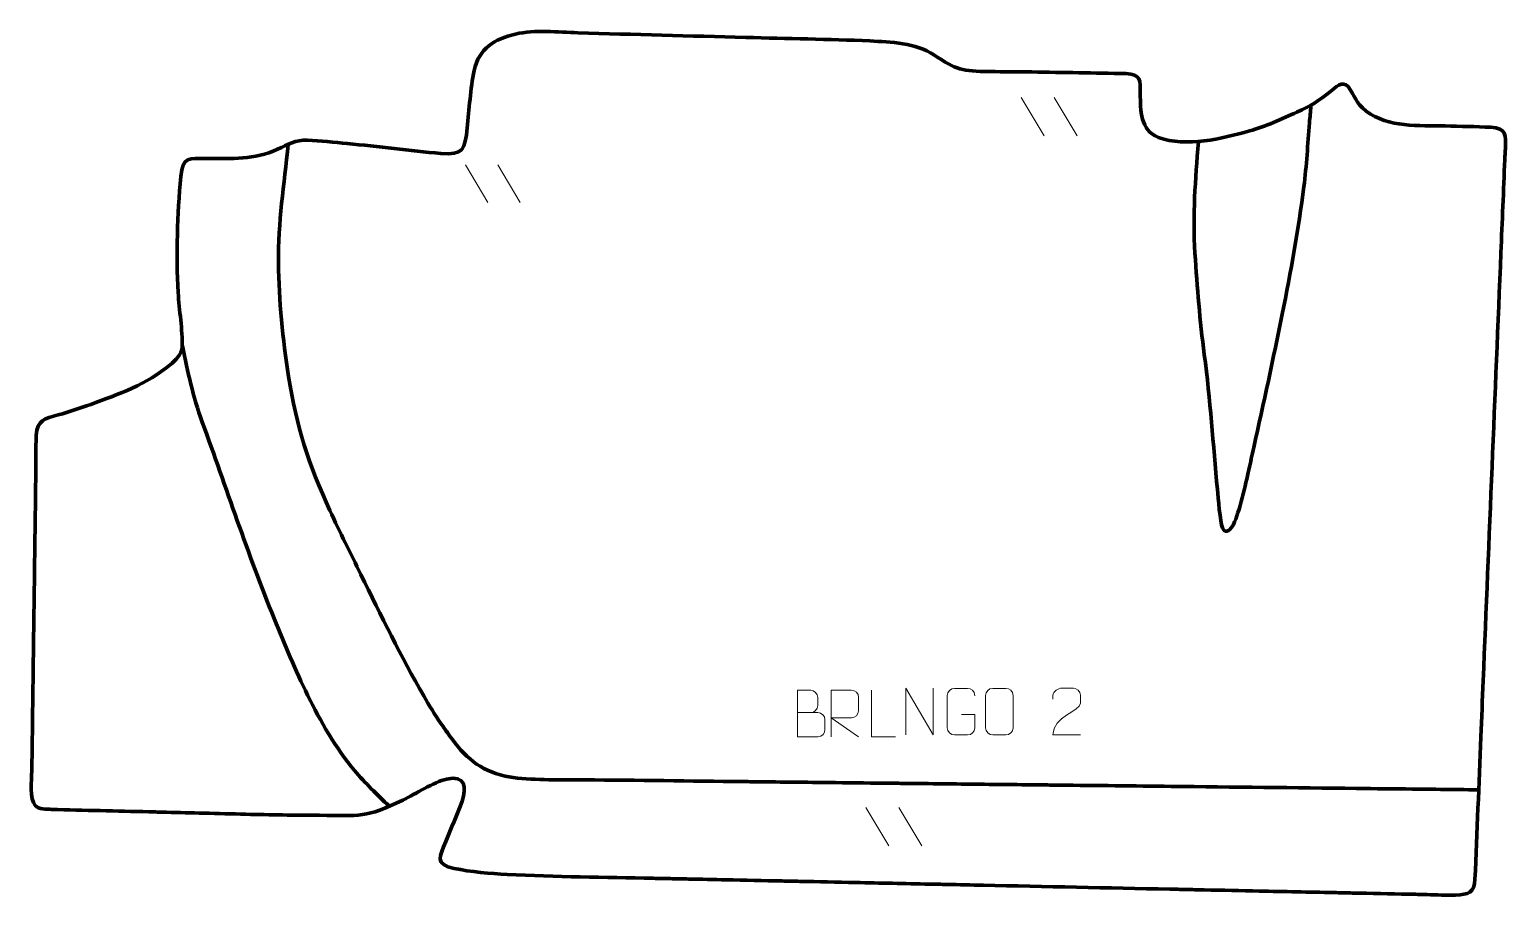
# Model space of a CAD drawing. Header units: millimetres. Extents: x -401 to 392, y -227 to 238.
import ezdxf

# ---------------------------------------------------------------- set-up
doc = ezdxf.new("R2010")
doc.units = ezdxf.units.MM
doc.header["$MEASUREMENT"] = 0
doc.layers.add('layer 1', color=7, linetype='Continuous')
doc.layers.add('layer 2', color=7, linetype='Continuous')

msp = doc.modelspace()

# ---------------------------------------------------------------- linework, layer by layer
at = {"layer": 'layer 1', "color": 142, "lineweight": 158}
for points, knots in [([(226.4153, 177.8002), (224.826, 157.2177), (223.2498, 138.6796), (224.557, 117.9332), (224.557, 117.9332), (225.7187, 99.5389), (227.1861, 81.8547), (229.5787, 63.5638), (229.5787, 63.5638), (232.736, 39.2734), (234.4009, 15.2749), (236.6268, -9.0652), (236.6268, -9.0652), (236.9999, -13.1447), (238.0465, -26.5522), (239.3853, -29.6018), (239.3853, -29.6018), (241.1453, -33.6112), (244.0157, -30.1007), (245.1744, -27.7384), (245.1744, -27.7384), (248.5294, -20.8987), (251.7707, -6.132), (253.5072, 1.6124), (253.5072, 1.6124), (254.402, 5.6038), (255.2433, 9.6065), (256.1372, 13.5965), (256.1372, 13.5965), (261.4794, 37.33), (266.5829, 61.366), (271.4186, 85.2095), (271.4186, 85.2095), (275.9945, 107.7721), (280.1779, 130.8638), (283.0471, 153.705), (283.0471, 153.705), (284.4695, 165.0274), (285.1066, 176.6529), (286.0493, 188.054), (286.0493, 188.054), (286.296, 191.0376), (286.5425, 194.0212), (286.7827, 197.0055), (286.7827, 197.0055), (286.7827, 197.0055), (286.8226, 197.5019), (286.8226, 197.5019)], [0, 0, 0, 0, 0.07692308, 0.07692308, 0.07692308, 0.07692308, 0.15384615, 0.15384615, 0.15384615, 0.15384615, 0.23076923, 0.23076923, 0.23076923, 0.23076923, 0.30769231, 0.30769231, 0.30769231, 0.30769231, 0.38461538, 0.38461538, 0.38461538, 0.38461538, 0.46153846, 0.46153846, 0.46153846, 0.46153846, 0.53846154, 0.53846154, 0.53846154, 0.53846154, 0.61538462, 0.61538462, 0.61538462, 0.61538462, 0.69230769, 0.69230769, 0.69230769, 0.69230769, 0.76923077, 0.76923077, 0.76923077, 0.76923077, 0.84615385, 0.84615385, 0.84615385, 0.84615385, 1, 1, 1, 1]), ([(-262.1517, 176.4086), (-264.4903, 154.7531), (-267.6618, 134.6289), (-267.4231, 112.6765), (-267.4231, 112.6765), (-267.2032, 92.4495), (-265.1482, 71.7538), (-262.0043, 51.7756), (-262.0043, 51.7756), (-257.7236, 24.5736), (-251.2309, 4.6257), (-239.7808, -20.3249), (-239.7808, -20.3249), (-234.481, -31.8737), (-228.7743, -43.2338), (-223.1967, -54.6498), (-223.1967, -54.6498), (-212.567, -76.4452), (-201.4668, -98.8531), (-189.4554, -119.8981), (-189.4554, -119.8981), (-186.5569, -124.9765), (-183.5318, -129.8671), (-180.2122, -134.6825), (-180.2122, -134.6825), (-178.6868, -136.8787), (-177.1315, -139.053), (-175.5723, -141.2252), (-175.5723, -141.2252), (-167.4314, -152.5631), (-159.7981, -159.739), (-145.8264, -162.9619), (-145.8264, -162.9619), (-144.3372, -163.2957), (-142.894, -163.5377), (-141.3822, -163.7389), (-141.3822, -163.7389), (-129.2635, -165.196), (-115.3945, -164.8555), (-103.0841, -164.9455), (-103.0841, -164.9455), (-74.7169, -165.1529), (-46.3517, -165.5684), (-17.9856, -165.8858), (-17.9856, -165.8858), (-14.6493, -165.923), (-11.3129, -165.9603), (-7.9766, -165.9975), (-7.9766, -165.9975), (5.202, -166.1446), (18.3806, -166.2919), (31.5591, -166.439), (31.5591, -166.439), (41.5682, -166.5507), (51.5773, -166.6625), (61.5863, -166.7742), (61.5863, -166.7742), (64.9226, -166.8114), (68.259, -166.8487), (71.5953, -166.8859), (71.5953, -166.8859), (84.9407, -167.0349), (98.2862, -167.184), (111.6315, -167.333), (111.6315, -167.333), (118.3042, -167.4075), (124.9769, -167.482), (131.6496, -167.5564), (131.6496, -167.5564), (134.9859, -167.5937), (138.3224, -167.6309), (141.6587, -167.6682), (141.6587, -167.6682), (144.9951, -167.7054), (148.3314, -167.7427), (151.6677, -167.7799), (151.6677, -167.7799), (171.6858, -168.0034), (191.7039, -168.227), (211.722, -168.4504), (211.722, -168.4504), (244.9187, -168.821), (278.1154, -169.1917), (311.312, -169.5623), (311.312, -169.5623), (321.3211, -169.6741), (331.3301, -169.7858), (341.3392, -169.8976), (341.3392, -169.8976), (344.6756, -169.9349), (348.0119, -169.9721), (351.3483, -170.0094), (351.3483, -170.0094), (358.0209, -170.0838), (364.6936, -170.1583), (371.3663, -170.2328), (371.3663, -170.2328), (373.2013, -170.2533), (375.0363, -170.2737), (376.8713, -170.2943)], [0, 0, 0, 0, 0.03846154, 0.03846154, 0.03846154, 0.03846154, 0.07692308, 0.07692308, 0.07692308, 0.07692308, 0.11538462, 0.11538462, 0.11538462, 0.11538462, 0.15384615, 0.15384615, 0.15384615, 0.15384615, 0.19230769, 0.19230769, 0.19230769, 0.19230769, 0.23076923, 0.23076923, 0.23076923, 0.23076923, 0.26923077, 0.26923077, 0.26923077, 0.26923077, 0.30769231, 0.30769231, 0.30769231, 0.30769231, 0.34615385, 0.34615385, 0.34615385, 0.34615385, 0.38461538, 0.38461538, 0.38461538, 0.38461538, 0.42307692, 0.42307692, 0.42307692, 0.42307692, 0.46153846, 0.46153846, 0.46153846, 0.46153846, 0.5, 0.5, 0.5, 0.5, 0.53846154, 0.53846154, 0.53846154, 0.53846154, 0.57692308, 0.57692308, 0.57692308, 0.57692308, 0.61538462, 0.61538462, 0.61538462, 0.61538462, 0.65384615, 0.65384615, 0.65384615, 0.65384615, 0.69230769, 0.69230769, 0.69230769, 0.69230769, 0.73076923, 0.73076923, 0.73076923, 0.73076923, 0.76923077, 0.76923077, 0.76923077, 0.76923077, 0.80769231, 0.80769231, 0.80769231, 0.80769231, 0.84615385, 0.84615385, 0.84615385, 0.84615385, 0.88461538, 0.88461538, 0.88461538, 0.88461538, 0.92307692, 0.92307692, 0.92307692, 0.92307692, 1, 1, 1, 1]), ([(-318.979, 68.2348), (-316.0422, 53.7118), (-313.4791, 41.2349), (-308.3311, 27.2166), (-308.3311, 27.2166), (-295.4478, -8.1079), (-283.9727, -43.4874), (-269.7162, -78.3557), (-269.7162, -78.3557), (-264.0509, -92.2119), (-258.3521, -106.0716), (-251.7627, -119.5204), (-251.7627, -119.5204), (-245.1007, -133.0866), (-236.4554, -148.4216), (-226.6387, -159.9053), (-226.6387, -159.9053), (-220.811, -166.6955), (-214.516, -172.8609), (-208.0882, -179.0685)], [0, 0, 0, 0, 0.16666667, 0.16666667, 0.16666667, 0.16666667, 0.33333333, 0.33333333, 0.33333333, 0.33333333, 0.5, 0.5, 0.5, 0.5, 0.66666667, 0.66666667, 0.66666667, 0.66666667, 1, 1, 1, 1])]:
    msp.add_open_spline(points, degree=3, knots=knots, dxfattribs=at)
at = {"layer": 'layer 2', "color": 22, "lineweight": 158}
msp.add_open_spline([(187.4701, 214.4191), (195.7829, 213.9136), (195.0621, 211.118), (195.2076, 203.6762), (195.2076, 203.6762), (195.376, 194.5736), (195.0623, 184.1688), (204.9834, 180.1108), (204.9834, 180.1108), (219.9298, 174.775), (239.043, 179.4814), (253.8782, 183.6055), (253.8782, 183.6055), (261.9249, 185.8424), (271.6058, 190.2307), (279.2962, 193.7352), (279.2962, 193.7352), (286.8181, 197.163), (290.8887, 199.6536), (297.3414, 204.8141), (297.3414, 204.8141), (299.8298, 206.8839), (303.8108, 210.9763), (306.7258, 207.4357), (306.7258, 207.4357), (310.7021, 202.1059), (310.4762, 198.9805), (316.5113, 194.2663), (316.5113, 194.2663), (328.4882, 185.2981), (344.7109, 186.6534), (358.9527, 186.2992), (358.9527, 186.2992), (367.0395, 186.0981), (375.3095, 185.9787), (383.3754, 185.5973), (383.3754, 185.5973), (391.7929, 185.1993), (391.5069, 181.3595), (391.2205, 174.2838), (391.2205, 174.2838), (391.1389, 172.2667), (390.9959, 170.2547), (390.899, 168.2387), (390.899, 168.2387), (390.2082, 151.5678), (389.5175, 134.897), (388.8267, 118.2261), (388.8267, 118.2261), (385.649, 41.5402), (382.4714, -35.1458), (379.2938, -111.8317), (379.2938, -111.8317), (378.8793, -121.8342), (378.4648, -131.8368), (378.0504, -141.8393), (378.0504, -141.8393), (376.9941, -167.3497), (376.0345, -192.8641), (374.8929, -218.371), (374.8929, -218.371), (374.4495, -225.731), (371.3685, -226.5319), (364.4881, -226.8399), (364.4881, -226.8399), (359.4492, -227.0654), (354.239, -226.6954), (349.1843, -226.5788), (349.1843, -226.5788), (345.8479, -226.5086), (342.5114, -226.4383), (339.175, -226.368), (339.175, -226.368), (329.1658, -226.1572), (319.1565, -225.9464), (309.1473, -225.7356), (309.1473, -225.7356), (305.8109, -225.6653), (302.4745, -225.595), (299.1381, -225.5248), (299.1381, -225.5248), (292.4652, -225.3842), (285.7924, -225.2437), (279.1196, -225.1032), (279.1196, -225.1032), (272.4467, -224.9626), (265.774, -224.8221), (259.1011, -224.6816), (259.1011, -224.6816), (249.2587, -224.4743), (239.4163, -224.267), (229.5738, -224.0597), (229.5738, -224.0597), (226.2374, -223.9895), (222.901, -223.9192), (219.5646, -223.8489), (219.5646, -223.8489), (216.7287, -223.7892), (213.8927, -223.7294), (211.0567, -223.6697), (211.0567, -223.6697), (177.6926, -222.967), (144.3285, -222.2644), (110.9643, -221.5617), (110.9643, -221.5617), (104.4583, -221.4247), (97.9523, -221.2877), (91.4462, -221.1507), (91.4462, -221.1507), (88.2766, -221.0839), (85.1071, -221.0171), (81.9375, -220.9504), (81.9375, -220.9504), (68.7587, -220.6728), (55.5798, -220.3953), (42.4009, -220.1177), (42.4009, -220.1177), (32.3917, -219.9069), (22.3825, -219.6961), (12.3733, -219.4853), (12.3733, -219.4853), (9.2037, -219.4186), (6.0341, -219.3518), (2.8645, -219.285), (2.8645, -219.285), (-7.1448, -219.0742), (-17.154, -218.8634), (-27.1632, -218.6526), (-27.1632, -218.6526), (-33.836, -218.5121), (-40.5089, -218.3716), (-47.1817, -218.231), (-47.1817, -218.231), (-50.5181, -218.1608), (-53.8546, -218.0905), (-57.1909, -218.0201), (-57.1909, -218.0201), (-60.1937, -217.957), (-63.1965, -217.8938), (-66.1993, -217.8305), (-66.1993, -217.8305), (-92.2534, -217.2856), (-118.6752, -217.0999), (-144.6761, -215.7633), (-144.6761, -215.7633), (-153.6107, -215.2696), (-164.393, -214.3434), (-173.1203, -212.5623), (-173.1203, -212.5623), (-183.7071, -210.4017), (-180.8969, -206.0396), (-177.6695, -198.0048), (-177.6695, -198.0048), (-174.7724, -190.7926), (-171.5113, -183.7963), (-168.8752, -176.4693), (-168.8752, -176.4693), (-166.464, -168.8072), (-167.1128, -162.2506), (-177.1392, -164.5701), (-177.1392, -164.5701), (-184.1919, -166.2016), (-193.8396, -172.4457), (-200.6181, -175.799), (-200.6181, -175.799), (-220.6317, -185.6027), (-223.7136, -184.0702), (-245.4177, -183.9844), (-245.4177, -183.9844), (-258.6804, -183.9322), (-271.698, -183.7502), (-284.9575, -183.4135), (-284.9575, -183.4135), (-292.4716, -183.2226), (-299.9859, -183.0408), (-307.5001, -182.8524), (-307.5001, -182.8524), (-314.1778, -182.6848), (-320.8555, -182.5172), (-327.5332, -182.3496), (-327.5332, -182.3496), (-330.7051, -182.27), (-333.877, -182.1903), (-337.0489, -182.1107), (-337.0489, -182.1107), (-354.4348, -181.6752), (-371.8582, -181.3439), (-389.237, -180.8023), (-389.237, -180.8023), (-391.6502, -180.7271), (-396.2916, -180.7546), (-397.9812, -178.8108), (-397.9812, -178.8108), (-401.0717, -175.2554), (-399.9982, -165.0476), (-399.8699, -160.299), (-399.8699, -160.299), (-399.7309, -155.1544), (-399.7066, -149.9661), (-399.6377, -144.8162), (-399.6377, -144.8162), (-399.4587, -131.4707), (-399.2796, -118.1252), (-399.1006, -104.7797), (-399.1006, -104.7797), (-399.02, -98.7743), (-398.9394, -92.7687), (-398.8589, -86.7633), (-398.8589, -86.7633), (-398.682, -73.5846), (-398.5053, -60.4059), (-398.3285, -47.2272), (-398.3285, -47.2272), (-398.2144, -38.7195), (-398.1002, -30.2117), (-397.9861, -21.704), (-397.9861, -21.704), (-397.8966, -15.0312), (-397.8071, -8.3584), (-397.7175, -1.6857), (-397.7175, -1.6857), (-397.6298, 5.4947), (-397.7616, 12.9036), (-397.4644, 20.0506), (-397.4644, 20.0506), (-396.9807, 28.4812), (-392.9791, 28.9913), (-385.7063, 31.0939), (-385.7063, 31.0939), (-379.5726, 32.8598), (-374.2471, 34.5976), (-368.2415, 36.758), (-368.2415, 36.758), (-353.2975, 42.1478), (-337.8924, 47.5511), (-325.621, 58.0217), (-325.621, 58.0217), (-322.8018, 60.4272), (-319.4264, 63.5277), (-319.1411, 67.458), (-319.1411, 67.458), (-318.9, 77.0307), (-320.7233, 87.1498), (-321.3035, 96.8288), (-321.3035, 96.8288), (-322.4591, 117.1756), (-321.6282, 138.7954), (-319.9295, 159.1111), (-319.9295, 159.1111), (-318.7099, 170.2075), (-315.5985, 168.8065), (-305.8277, 168.8471), (-305.8277, 168.8471), (-292.4683, 168.8762), (-280.4296, 167.9723), (-267.9367, 173.7622), (-267.9367, 173.7622), (-262.263, 176.4014), (-258.2766, 178.8396), (-251.8994, 178.6458), (-251.8994, 178.6458), (-245.0052, 178.4124), (-237.4442, 177.5488), (-230.5274, 176.8828), (-230.5274, 176.8828), (-213.7471, 175.2434), (-197.0161, 173.0851), (-180.2341, 171.5105), (-180.2341, 171.5105), (-168.0339, 170.5459), (-167.4013, 173.8112), (-166.0966, 185.2297), (-166.0966, 185.2297), (-164.9776, 195.2932), (-164.4654, 206.2829), (-162.4667, 216.1378), (-162.4667, 216.1378), (-159.6657, 228.1104), (-151.4989, 232.8986), (-140.1905, 235.6729), (-140.1905, 235.6729), (-129.8968, 238.1181), (-117.3027, 236.7272), (-106.6621, 236.3831), (-106.6621, 236.3831), (-76.6485, 235.4128), (-46.5772, 234.7153), (-16.5528, 233.8666), (-16.5528, 233.8666), (5.5825, 233.2447), (27.9019, 232.9347), (50.0054, 231.9804), (50.0054, 231.9804), (61.2387, 231.4043), (74.7817, 230.9553), (84.3985, 224.5302), (84.3985, 224.5302), (96.7764, 216.2726), (99.4011, 215.789), (114.4188, 215.5308), (114.4188, 215.5308), (121.9305, 215.4016), (129.4581, 215.4453), (136.9937, 215.319), (136.9937, 215.319), (153.8196, 215.0368), (170.6452, 214.7533), (187.4701, 214.4191)], degree=3, knots=[0, 0, 0, 0, 0.01282051, 0.01282051, 0.01282051, 0.01282051, 0.02564103, 0.02564103, 0.02564103, 0.02564103, 0.03846154, 0.03846154, 0.03846154, 0.03846154, 0.05128205, 0.05128205, 0.05128205, 0.05128205, 0.06410256, 0.06410256, 0.06410256, 0.06410256, 0.07692308, 0.07692308, 0.07692308, 0.07692308, 0.08974359, 0.08974359, 0.08974359, 0.08974359, 0.1025641, 0.1025641, 0.1025641, 0.1025641, 0.11538462, 0.11538462, 0.11538462, 0.11538462, 0.12820513, 0.12820513, 0.12820513, 0.12820513, 0.14102564, 0.14102564, 0.14102564, 0.14102564, 0.15384615, 0.15384615, 0.15384615, 0.15384615, 0.16666667, 0.16666667, 0.16666667, 0.16666667, 0.17948718, 0.17948718, 0.17948718, 0.17948718, 0.19230769, 0.19230769, 0.19230769, 0.19230769, 0.20512821, 0.20512821, 0.20512821, 0.20512821, 0.21794872, 0.21794872, 0.21794872, 0.21794872, 0.23076923, 0.23076923, 0.23076923, 0.23076923, 0.24358974, 0.24358974, 0.24358974, 0.24358974, 0.25641026, 0.25641026, 0.25641026, 0.25641026, 0.26923077, 0.26923077, 0.26923077, 0.26923077, 0.28205128, 0.28205128, 0.28205128, 0.28205128, 0.29487179, 0.29487179, 0.29487179, 0.29487179, 0.30769231, 0.30769231, 0.30769231, 0.30769231, 0.32051282, 0.32051282, 0.32051282, 0.32051282, 0.33333333, 0.33333333, 0.33333333, 0.33333333, 0.34615385, 0.34615385, 0.34615385, 0.34615385, 0.35897436, 0.35897436, 0.35897436, 0.35897436, 0.37179487, 0.37179487, 0.37179487, 0.37179487, 0.38461538, 0.38461538, 0.38461538, 0.38461538, 0.3974359, 0.3974359, 0.3974359, 0.3974359, 0.41025641, 0.41025641, 0.41025641, 0.41025641, 0.42307692, 0.42307692, 0.42307692, 0.42307692, 0.43589744, 0.43589744, 0.43589744, 0.43589744, 0.44871795, 0.44871795, 0.44871795, 0.44871795, 0.46153846, 0.46153846, 0.46153846, 0.46153846, 0.47435897, 0.47435897, 0.47435897, 0.47435897, 0.48717949, 0.48717949, 0.48717949, 0.48717949, 0.5, 0.5, 0.5, 0.5, 0.51282051, 0.51282051, 0.51282051, 0.51282051, 0.52564103, 0.52564103, 0.52564103, 0.52564103, 0.53846154, 0.53846154, 0.53846154, 0.53846154, 0.55128205, 0.55128205, 0.55128205, 0.55128205, 0.56410256, 0.56410256, 0.56410256, 0.56410256, 0.57692308, 0.57692308, 0.57692308, 0.57692308, 0.58974359, 0.58974359, 0.58974359, 0.58974359, 0.6025641, 0.6025641, 0.6025641, 0.6025641, 0.61538462, 0.61538462, 0.61538462, 0.61538462, 0.62820513, 0.62820513, 0.62820513, 0.62820513, 0.64102564, 0.64102564, 0.64102564, 0.64102564, 0.65384615, 0.65384615, 0.65384615, 0.65384615, 0.66666667, 0.66666667, 0.66666667, 0.66666667, 0.67948718, 0.67948718, 0.67948718, 0.67948718, 0.69230769, 0.69230769, 0.69230769, 0.69230769, 0.70512821, 0.70512821, 0.70512821, 0.70512821, 0.71794872, 0.71794872, 0.71794872, 0.71794872, 0.73076923, 0.73076923, 0.73076923, 0.73076923, 0.74358974, 0.74358974, 0.74358974, 0.74358974, 0.75641026, 0.75641026, 0.75641026, 0.75641026, 0.76923077, 0.76923077, 0.76923077, 0.76923077, 0.78205128, 0.78205128, 0.78205128, 0.78205128, 0.79487179, 0.79487179, 0.79487179, 0.79487179, 0.80769231, 0.80769231, 0.80769231, 0.80769231, 0.82051282, 0.82051282, 0.82051282, 0.82051282, 0.83333333, 0.83333333, 0.83333333, 0.83333333, 0.84615385, 0.84615385, 0.84615385, 0.84615385, 0.85897436, 0.85897436, 0.85897436, 0.85897436, 0.87179487, 0.87179487, 0.87179487, 0.87179487, 0.88461538, 0.88461538, 0.88461538, 0.88461538, 0.8974359, 0.8974359, 0.8974359, 0.8974359, 0.91025641, 0.91025641, 0.91025641, 0.91025641, 0.92307692, 0.92307692, 0.92307692, 0.92307692, 0.93589744, 0.93589744, 0.93589744, 0.93589744, 0.94871795, 0.94871795, 0.94871795, 0.94871795, 0.96153846, 0.96153846, 0.96153846, 0.96153846, 0.97435897, 0.97435897, 0.97435897, 0.97435897, 1, 1, 1, 1], dxfattribs=at)
at = {"layer": 'layer 2', "color": 250, "lineweight": 9}
for points in [[(131.2199, 201.5486), (131.2199, 201.5486), (143.5842, 181.0043), (143.5842, 181.0043)], [(148.9498, 201.5486), (148.9498, 201.5486), (161.3141, 181.0043), (161.3141, 181.0043)], [(-167.1087, 165.3628), (-167.1087, 165.3628), (-154.9889, 145.2247), (-154.9889, 145.2247)], [(-149.7294, 165.3628), (-149.7294, 165.3628), (-137.6096, 145.2247), (-137.6096, 145.2247)], [(47.7965, -179.8459), (47.7965, -179.8459), (60.1608, -200.3902), (60.1608, -200.3902)], [(65.5264, -179.8459), (65.5264, -179.8459), (77.8907, -200.3902), (77.8907, -200.3902)]]:
    msp.add_open_spline(points, degree=3, dxfattribs=at)
for points, knots in [([(11.1824, -128.8193), (14.821, -128.8189), (18.4081, -128.8189), (22.0475, -128.8193), (22.0475, -128.8193), (24.0229, -128.8366), (25.9465, -130.5727), (25.9465, -132.6223), (25.9465, -132.6223), (25.9461, -133.7509), (25.9461, -136.8003), (25.9465, -137.9292), (25.9465, -137.9292), (25.9641, -139.7871), (24.422, -141.801), (22.1005, -141.7841), (22.1005, -141.7841), (18.4607, -141.7837), (14.8213, -141.7837), (11.1824, -141.7841), (11.1824, -141.7841), (11.1824, -133.4658), (11.1824, -125.148), (11.1824, -116.8305), (11.1824, -116.8305), (13.5561, -116.8305), (15.9302, -116.8305), (18.3044, -116.8305), (18.3044, -116.8305), (19.9852, -116.8129), (22.082, -118.7234), (22.0997, -120.6858), (22.0997, -120.6858), (22.0993, -122.7519), (22.0993, -122.8979), (22.0997, -124.9644), (22.0997, -124.9644), (22.117, -127.0305), (20.2625, -128.8366), (18.2525, -128.8193)], [0, 0, 0, 0, 0.09090909, 0.09090909, 0.09090909, 0.09090909, 0.18181818, 0.18181818, 0.18181818, 0.18181818, 0.27272727, 0.27272727, 0.27272727, 0.27272727, 0.36363636, 0.36363636, 0.36363636, 0.36363636, 0.45454545, 0.45454545, 0.45454545, 0.45454545, 0.54545455, 0.54545455, 0.54545455, 0.54545455, 0.63636364, 0.63636364, 0.63636364, 0.63636364, 0.72727273, 0.72727273, 0.72727273, 0.72727273, 0.81818182, 0.81818182, 0.81818182, 0.81818182, 1, 1, 1, 1]), ([(29.304, -141.7877), (29.304, -141.7877), (29.304, -116.8342), (29.304, -116.8342), (29.304, -116.8342), (32.8988, -116.8342), (36.4943, -116.8342), (40.0895, -116.8342), (40.0895, -116.8342), (42.4148, -116.8719), (43.9721, -118.3619), (43.968, -120.7283), (43.968, -120.7283), (43.9676, -122.7638), (43.9676, -125.8232), (43.968, -127.8592), (43.968, -127.8592), (43.9615, -129.7347), (42.1492, -131.6765), (40.1397, -131.6956), (40.1397, -131.6956), (40.1397, -131.6956), (29.304, -131.6956), (29.304, -131.6956), (29.304, -131.6956), (29.304, -131.6956), (43.9587, -141.7877), (43.9587, -141.7877)], [0, 0, 0, 0, 0.125, 0.125, 0.125, 0.125, 0.25, 0.25, 0.25, 0.25, 0.375, 0.375, 0.375, 0.375, 0.5, 0.5, 0.5, 0.5, 0.625, 0.625, 0.625, 0.625, 0.75, 0.75, 0.75, 0.75, 1, 1, 1, 1]), ([(63.8916, -141.7915), (63.8916, -141.7915), (50.9425, -141.7915), (50.9425, -141.7915), (50.9425, -141.7915), (50.9425, -141.7915), (50.9425, -116.8379), (50.9425, -116.8379)], [0, 0, 0, 0, 0.33333333, 0.33333333, 0.33333333, 0.33333333, 1, 1, 1, 1]), ([(69.3962, -140.7384), (69.3962, -140.7384), (69.3962, -115.7849), (69.3962, -115.7849), (69.3962, -115.7849), (69.3962, -115.7849), (84.051, -140.7384), (84.051, -140.7384), (84.051, -140.7384), (84.051, -140.7384), (84.051, -115.7849), (84.051, -115.7849)], [0, 0, 0, 0, 0.25, 0.25, 0.25, 0.25, 0.5, 0.5, 0.5, 0.5, 1, 1, 1, 1]), ([(99.2734, -129.8053), (99.2734, -129.8053), (106.4415, -129.8053), (106.4415, -129.8053), (106.4415, -129.8053), (106.4415, -129.8053), (106.4415, -136.9734), (106.4415, -136.9734), (106.4415, -136.9734), (106.3018, -139.2968), (104.6246, -140.7764), (102.4768, -140.7872), (102.4768, -140.7872), (100.145, -140.7868), (97.813, -140.7868), (95.4815, -140.7872), (95.4815, -140.7872), (93.5566, -140.8926), (91.5844, -139.0081), (91.5956, -136.9908), (91.5956, -136.9908), (91.596, -131.2207), (91.596, -125.451), (91.5956, -119.6817), (91.5956, -119.6817), (91.5998, -117.5436), (93.3466, -115.8244), (95.4989, -115.8378), (95.4989, -115.8378), (97.8246, -115.8378), (100.1507, -115.8378), (102.4768, -115.8378), (102.4768, -115.8378), (104.4235, -115.8024), (106.4149, -117.2939), (106.4415, -119.7316)], [0, 0, 0, 0, 0.1, 0.1, 0.1, 0.1, 0.2, 0.2, 0.2, 0.2, 0.3, 0.3, 0.3, 0.3, 0.4, 0.4, 0.4, 0.4, 0.5, 0.5, 0.5, 0.5, 0.6, 0.6, 0.6, 0.6, 0.7, 0.7, 0.7, 0.7, 0.8, 0.8, 0.8, 0.8, 1, 1, 1, 1]), ([(116.0434, -115.8384), (118.3691, -115.8384), (120.6952, -115.8384), (123.0213, -115.8384), (123.0213, -115.8384), (124.9679, -115.8028), (126.9593, -117.2944), (126.986, -119.732), (126.986, -119.732), (126.9856, -125.4789), (126.9856, -131.2262), (126.986, -136.9739), (126.986, -136.9739), (126.8462, -139.2973), (125.169, -140.7769), (123.0213, -140.7877), (123.0213, -140.7877), (120.6894, -140.7873), (118.3575, -140.7873), (116.026, -140.7877), (116.026, -140.7877), (114.101, -140.8931), (112.1289, -139.0086), (112.1401, -136.9913), (112.1401, -136.9913), (112.1404, -131.2212), (112.1404, -125.4515), (112.1401, -119.6822), (112.1401, -119.6822), (112.1443, -117.5441), (113.891, -115.8249), (116.0434, -115.8384)], [0, 0, 0, 0, 0.11111111, 0.11111111, 0.11111111, 0.11111111, 0.22222222, 0.22222222, 0.22222222, 0.22222222, 0.33333333, 0.33333333, 0.33333333, 0.33333333, 0.44444444, 0.44444444, 0.44444444, 0.44444444, 0.55555556, 0.55555556, 0.55555556, 0.55555556, 0.66666667, 0.66666667, 0.66666667, 0.66666667, 0.77777778, 0.77777778, 0.77777778, 0.77777778, 1, 1, 1, 1]), ([(163.0865, -140.68), (158.1721, -140.6797), (153.2577, -140.6797), (148.3436, -140.68), (148.3436, -140.68), (148.3436, -130.7477), (162.9946, -128.1065), (163.0865, -123.7962), (163.0865, -123.7962), (163.0862, -122.3721), (163.0862, -120.9484), (163.0865, -119.5251), (163.0865, -119.5251), (163.0696, -117.448), (160.9468, -115.7232), (159.2758, -115.7059), (159.2758, -115.7059), (157.2026, -115.7063), (155.1297, -115.7063), (153.0573, -115.7059), (153.0573, -115.7059), (151.2352, -115.6894), (148.4105, -117.4815), (148.3436, -119.5751), (148.3436, -119.5751), (148.3436, -119.5751), (148.3436, -121.6299), (148.3436, -121.6299)], [0, 0, 0, 0, 0.125, 0.125, 0.125, 0.125, 0.25, 0.25, 0.25, 0.25, 0.375, 0.375, 0.375, 0.375, 0.5, 0.5, 0.5, 0.5, 0.625, 0.625, 0.625, 0.625, 0.75, 0.75, 0.75, 0.75, 1, 1, 1, 1])]:
    msp.add_open_spline(points, degree=3, knots=knots, dxfattribs=at)

doc.saveas('drawing.dxf')
